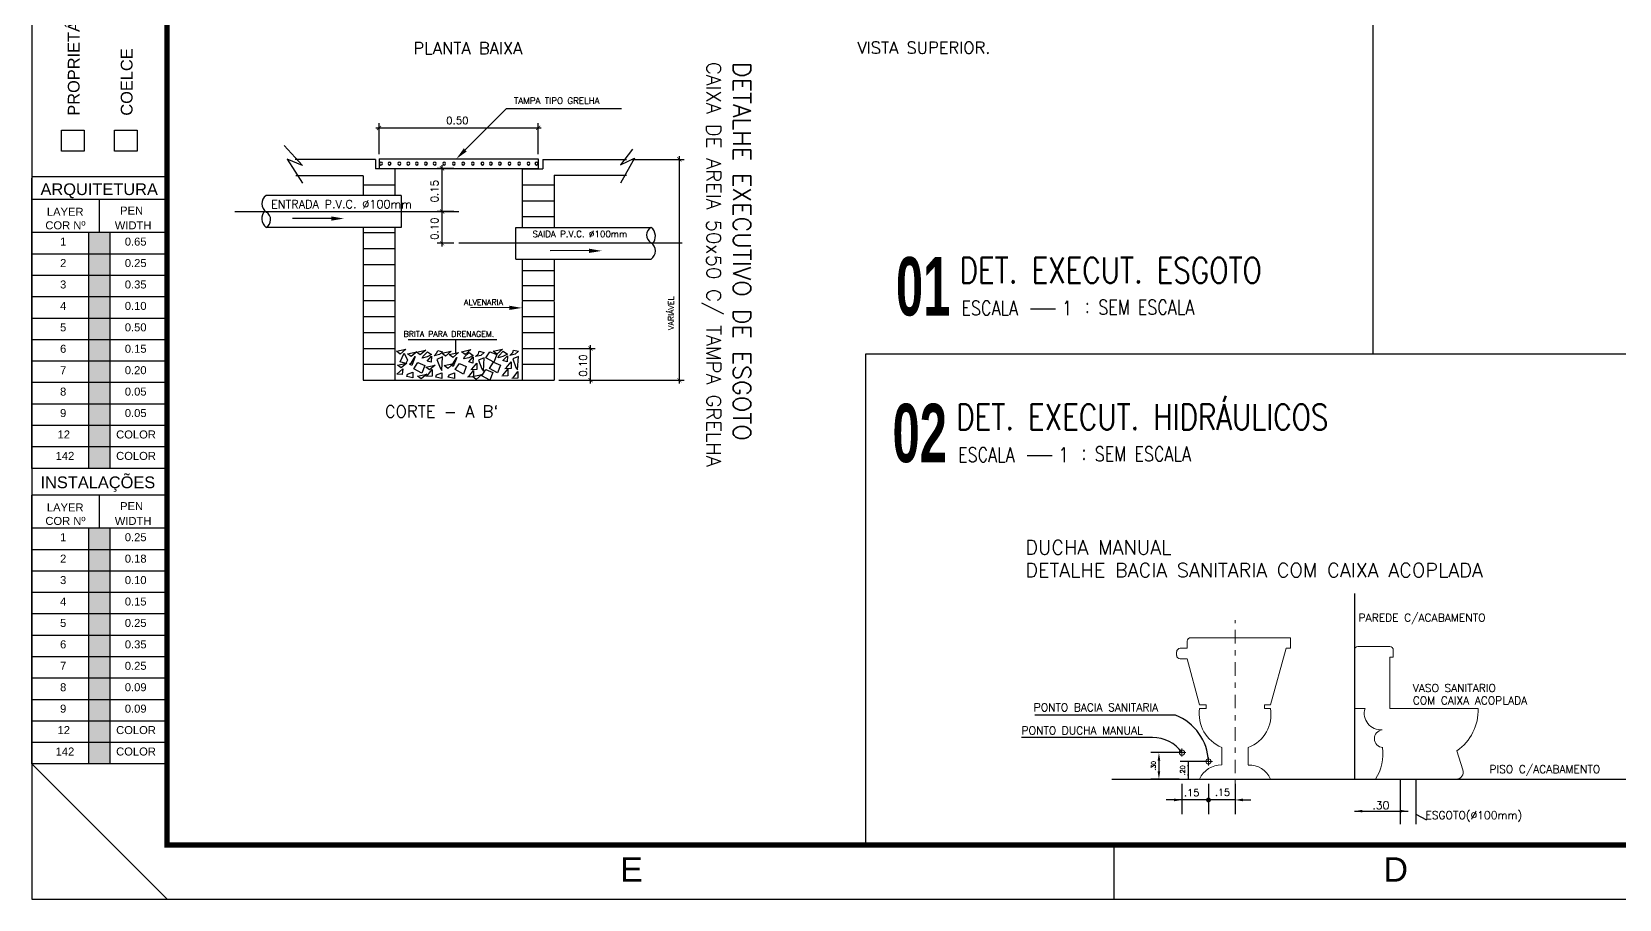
# Model space of a CAD drawing. Header units: millimetres. Extents: x 3923 to 4007, y 744 to 863.
# Drawn here: x 3923.03 to 3952.37, y 743.99 to 760.02 of the extents above; entities that cross this region are included whole.
import ezdxf
from ezdxf.enums import TextEntityAlignment as Align

# ---------------------------------------------------------------- set-up
doc = ezdxf.new("R2010")
doc.units = ezdxf.units.MM
doc.linetypes.add('CENTER2', pattern=[28.575, 19.05, -3.175, 3.175, -3.175])
doc.linetypes.add('DASHDOT2', pattern=[0.5, 0.25, -0.125, 0, -0.125])
for name, color, linetype in [('A-LAYOUT', 7, 'Continuous'), ('A-PEN-R', 1, 'Continuous'), ('CERC02', 3, 'Continuous'), ('DETALLHES_CAIXAS', 6, 'Continuous'), ('LAYER8', 9, 'Continuous'), ("PRANCHA - PROJETU'S", 7, 'Continuous'), ('TEXT', 2, 'Continuous'), ('TUBELPAREDE', 2, 'Continuous'), ('TUBULACAO', 2, 'Continuous'), ('TXT_1', 2, 'Continuous'), ('TXT_2', 6, 'Continuous')]:
    doc.layers.add(name, color=color, linetype=linetype)
doc.layers.add('BLOCOS HIDRAULICA', color=4, linetype='Continuous', lineweight=9)
doc.styles.add('ADITIVOCAD', font='ROMANS.shx')
doc.styles.add('ARIAL', font='arial.ttf', dxfattribs={"height": 2})
doc.styles.add('REG140', font='romans.shx', dxfattribs={"width": 0.8, "height": 0.35})
doc.styles.add('REG80', font='romans.shx', dxfattribs={"width": 0.8, "height": 0.2})
doc.styles.add('ROMANS', font='romans__.ttf', dxfattribs={"height": 0.1})
doc.styles.add('SANSSERIF2', font='sanssb__.ttf', dxfattribs={"width": 0.8})

# ---------------------------------------------------------------- blocks, each defined once
blk = doc.blocks.new('ADFSGASDFG')
at = {"layer": "PRANCHA - PROJETU'S"}
h = blk.add_hatch(color=1, dxfattribs=at)
h.set_gradient(color1=(255, 0, 0), color2=(255, 0, 0), tint=1)
h.paths.add_polyline_path([(278.03, 60.265), (277.634, 60.265), (277.634, 59.869), (278.03, 59.869)])
h = blk.add_hatch(color=1, dxfattribs=at)
h.set_gradient(color1=(255, 255, 0), color2=(255, 255, 0), tint=1)
h.paths.add_polyline_path([(278.03, 59.473), (278.03, 59.869), (277.634, 59.869), (277.634, 59.473)])
h = blk.add_hatch(color=1, dxfattribs=at)
h.set_gradient(color1=(0, 255, 0), color2=(0, 255, 0), tint=1)
h.paths.add_polyline_path([(278.03, 59.473), (277.634, 59.473), (277.634, 59.077), (278.03, 59.077)])
h = blk.add_hatch(color=1, dxfattribs=at)
h.set_gradient(color1=(0, 255, 255), color2=(0, 255, 255), tint=1)
h.paths.add_polyline_path([(278.03, 59.077), (277.634, 59.077), (277.634, 58.681), (278.03, 58.681)])
h = blk.add_hatch(color=1, dxfattribs=at)
h.set_gradient(color1=(0, 0, 255), color2=(0, 0, 255), tint=1)
h.paths.add_polyline_path([(278.03, 58.681), (277.634, 58.681), (277.634, 58.285), (278.03, 58.285)])
h = blk.add_hatch(color=1, dxfattribs=at)
h.set_gradient(color1=(255, 0, 255), color2=(255, 0, 255), tint=1)
h.paths.add_polyline_path([(278.03, 58.285), (277.634, 58.285), (277.634, 57.889), (278.03, 57.889)])
h = blk.add_hatch(color=1, dxfattribs=at)
h.set_gradient(color1=(255, 255, 255), tint=1)
h.paths.add_polyline_path([(278.03, 57.889), (277.634, 57.889), (277.634, 57.493), (278.03, 57.493)])
h = blk.add_hatch(color=1, dxfattribs=at)
h.set_gradient(color1=(128, 128, 128), color2=(128, 128, 128), tint=1)
h.paths.add_polyline_path([(278.03, 57.493), (277.634, 57.493), (277.634, 57.097), (278.03, 57.097)])
h = blk.add_hatch(color=1, dxfattribs=at)
h.set_gradient(color1=(192, 192, 192), color2=(192, 192, 192), tint=1)
h.paths.add_polyline_path([(278.03, 57.097), (277.634, 57.097), (277.634, 56.701), (278.03, 56.701)])
h = blk.add_hatch(color=1, dxfattribs=at)
h.set_gradient(color1=(204, 0, 0), color2=(204, 0, 0), tint=1)
h.paths.add_polyline_path([(278.03, 56.305), (278.03, 56.701), (277.634, 56.701), (277.634, 56.305)])
h = blk.add_hatch(color=1, dxfattribs=at)
h.set_gradient(color1=(0, 153, 204), color2=(0, 153, 204), tint=1)
h.paths.add_polyline_path([(278.03, 56.305), (277.634, 56.305), (277.634, 55.909), (278.03, 55.909)])
h = blk.add_hatch(color=1, dxfattribs=at)
h.set_gradient(color1=(255, 0, 0), color2=(255, 0, 0), tint=1)
h.paths.add_polyline_path([(278.03, 54.802), (277.634, 54.802), (277.634, 54.406), (278.03, 54.406)])
h = blk.add_hatch(color=1, dxfattribs=at)
h.set_gradient(color1=(255, 255, 0), color2=(255, 255, 0), tint=1)
h.paths.add_polyline_path([(278.03, 54.01), (278.03, 54.406), (277.634, 54.406), (277.634, 54.01)])
h = blk.add_hatch(color=1, dxfattribs=at)
h.set_gradient(color1=(0, 255, 0), color2=(0, 255, 0), tint=1)
h.paths.add_polyline_path([(278.03, 54.01), (277.634, 54.01), (277.634, 53.614), (278.03, 53.614)])
h = blk.add_hatch(color=1, dxfattribs=at)
h.set_gradient(color1=(0, 255, 255), color2=(0, 255, 255), tint=1)
h.paths.add_polyline_path([(278.03, 53.614), (277.634, 53.614), (277.634, 53.218), (278.03, 53.218)])
h = blk.add_hatch(color=1, dxfattribs=at)
h.set_gradient(color1=(0, 0, 255), color2=(0, 0, 255), tint=1)
h.paths.add_polyline_path([(278.03, 53.218), (277.634, 53.218), (277.634, 52.822), (278.03, 52.822)])
h = blk.add_hatch(color=1, dxfattribs=at)
h.set_gradient(color1=(255, 0, 255), color2=(255, 0, 255), tint=1)
h.paths.add_polyline_path([(278.03, 52.822), (277.634, 52.822), (277.634, 52.426), (278.03, 52.426)])
h = blk.add_hatch(color=1, dxfattribs=at)
h.set_gradient(color1=(255, 255, 255), tint=1)
h.paths.add_polyline_path([(278.03, 52.426), (277.634, 52.426), (277.634, 52.03), (278.03, 52.03)])
h = blk.add_hatch(color=1, dxfattribs=at)
h.set_gradient(color1=(128, 128, 128), color2=(128, 128, 128), tint=1)
h.paths.add_polyline_path([(278.03, 52.03), (277.634, 52.03), (277.634, 51.634), (278.03, 51.634)])
h = blk.add_hatch(color=1, dxfattribs=at)
h.set_gradient(color1=(192, 192, 192), color2=(192, 192, 192), tint=1)
h.paths.add_polyline_path([(278.03, 51.634), (277.634, 51.634), (277.634, 51.238), (278.03, 51.238)])
h = blk.add_hatch(color=1, dxfattribs=at)
h.set_gradient(color1=(204, 0, 0), color2=(204, 0, 0), tint=1)
h.paths.add_polyline_path([(278.03, 50.842), (278.03, 51.238), (277.634, 51.238), (277.634, 50.842)])
h = blk.add_hatch(color=1, dxfattribs=at)
h.set_gradient(color1=(0, 153, 204), color2=(0, 153, 204), tint=1)
h.paths.add_polyline_path([(278.03, 50.842), (277.634, 50.842), (277.634, 50.446), (278.03, 50.446)])
at = {"layer": "PRANCHA - PROJETU'S", "color": 1}
for p, q in [((276.578, 107.346), (276.578, 47.946)), ((279.078, 47.946), (276.578, 50.446)), ((296.578, 48.946), (296.578, 47.946)), ((276.578, 47.946), (360.678, 47.946))]:
    blk.add_line(p, q, dxfattribs=at)
at = {"layer": "PRANCHA - PROJETU'S"}
for p, q in [((279.086, 61.299), (276.578, 61.299)), ((276.578, 55.909), (276.578, 61.272)), ((279.086, 60.876), (276.578, 60.876)), ((279.086, 60.876), (276.578, 60.876)), ((277.832, 60.265), (277.832, 60.876)), ((279.086, 60.876), (279.086, 55.909)), ((279.086, 60.265), (276.578, 60.265)), ((277.634, 55.909), (277.634, 60.265)), ((278.03, 55.909), (278.03, 60.265)), ((279.086, 59.869), (276.578, 59.869)), ((279.086, 59.473), (276.578, 59.473)), ((279.086, 59.077), (276.578, 59.077)), ((279.086, 58.681), (276.578, 58.681)), ((279.086, 58.285), (276.578, 58.285)), ((279.086, 57.889), (276.578, 57.889)), ((279.086, 57.493), (276.578, 57.493)), ((279.086, 57.097), (276.578, 57.097)), ((279.086, 56.701), (276.578, 56.701)), ((279.086, 56.305), (276.578, 56.305)), ((279.086, 55.909), (276.578, 55.909)), ((279.086, 55.413), (276.578, 55.413)), ((276.578, 50.446), (276.578, 55.413)), ((277.832, 54.802), (277.832, 55.413)), ((279.086, 55.413), (279.086, 50.446)), ((279.086, 54.802), (276.578, 54.802)), ((277.634, 50.446), (277.634, 54.802)), ((278.03, 50.446), (278.03, 54.802)), ((279.086, 54.406), (276.578, 54.406)), ((279.086, 54.01), (276.578, 54.01)), ((279.086, 53.614), (276.578, 53.614)), ((279.086, 53.218), (276.578, 53.218)), ((279.086, 52.822), (276.578, 52.822)), ((279.086, 52.426), (276.578, 52.426)), ((279.086, 52.03), (276.578, 52.03)), ((279.086, 51.634), (276.578, 51.634)), ((279.086, 51.238), (276.578, 51.238)), ((279.086, 50.842), (276.578, 50.842)), ((279.086, 50.446), (276.578, 50.446))]:
    blk.add_line(p, q, dxfattribs=at)
at = {"layer": "PRANCHA - PROJETU'S", "color": 4, "const_width": 0.1}
blk.add_lwpolyline([(279.078, 106.346), (359.678, 106.346), (359.678, 48.946), (279.078, 48.946)], close=True, dxfattribs=at)
at = {"layer": "PRANCHA - PROJETU'S"}
for points in [[(277.13, 62.158), (277.548, 62.158), (277.548, 61.773), (277.13, 61.773)], [(278.109, 62.158), (278.526, 62.158), (278.526, 61.773), (278.109, 61.773)]]:
    blk.add_lwpolyline(points, close=True, dxfattribs=at)
at = {"layer": "PRANCHA - PROJETU'S", "color": 2, "style": 'ARIAL'}
for s, height, p in [('PROPRIETÁRIO', 0.21676, (277.245, 62.426)), ('COELCE', 0.2168, (278.224, 62.426))]:
    blk.add_text(s, height=height, rotation=90, dxfattribs=at).set_placement(p, align=Align.TOP_LEFT)
for s, p in [('ARQUITETURA', (276.74, 61.176)), ('INSTALAÇÕES', (276.74, 55.759))]:
    blk.add_text(s, height=0.21676, dxfattribs=at).set_placement(p, align=Align.TOP_LEFT)
at = {"layer": "PRANCHA - PROJETU'S", "style": 'ARIAL'}
for s, height, p in [('PEN', 0.1479, (278.211, 60.747)), ('COR Nº', 0.1479, (276.83, 60.474)), ('LAYER', 0.1479, (276.858, 60.724)), ('WIDTH', 0.1479, (278.113, 60.474)), ('1', 0.148, (277.102, 60.173)), ('0.65', 0.1479, (278.298, 60.173)), ('2', 0.148, (277.102, 59.777)), ('0.25', 0.1479, (278.298, 59.777)), ('3', 0.148, (277.102, 59.381)), ('0.35', 0.1479, (278.298, 59.381)), ('4', 0.148, (277.102, 58.985)), ('0.10', 0.1479, (278.298, 58.985)), ('5', 0.148, (277.102, 58.589)), ('0.50', 0.1479, (278.298, 58.589)), ('6', 0.148, (277.102, 58.193)), ('0.15', 0.1479, (278.298, 58.193)), ('7', 0.148, (277.102, 57.797)), ('0.20', 0.1479, (278.298, 57.797)), ('8', 0.148, (277.102, 57.401)), ('0.05', 0.1479, (278.298, 57.401)), ('9', 0.148, (277.102, 57.005)), ('0.05', 0.1479, (278.298, 57.005)), ('12', 0.1479, (277.055, 56.609)), ('COLOR', 0.1479, (278.138, 56.609)), ('142', 0.1479, (277.02, 56.213)), ('COLOR', 0.1479, (278.138, 56.213)), ('LAYER', 0.1479, (276.858, 55.261)), ('PEN', 0.1479, (278.211, 55.284)), ('COR Nº', 0.1479, (276.83, 55.011)), ('WIDTH', 0.1479, (278.113, 55.011)), ('1', 0.148, (277.102, 54.71)), ('0.25', 0.1479, (278.298, 54.71)), ('2', 0.148, (277.102, 54.314)), ('0.18', 0.1479, (278.298, 54.314)), ('3', 0.148, (277.102, 53.918)), ('0.10', 0.1479, (278.298, 53.918)), ('4', 0.148, (277.102, 53.522)), ('0.15', 0.1479, (278.298, 53.522)), ('5', 0.148, (277.102, 53.126)), ('0.25', 0.1479, (278.298, 53.126)), ('6', 0.148, (277.102, 52.73)), ('0.35', 0.1479, (278.298, 52.73)), ('7', 0.148, (277.102, 52.334)), ('0.25', 0.1479, (278.298, 52.334)), ('8', 0.148, (277.102, 51.938)), ('0.09', 0.1479, (278.298, 51.938)), ('9', 0.148, (277.102, 51.542)), ('0.09', 0.1479, (278.298, 51.542)), ('12', 0.1479, (277.055, 51.146)), ('COLOR', 0.1479, (278.138, 51.146)), ('142', 0.1479, (277.02, 50.75)), ('COLOR', 0.1479, (278.138, 50.75))]:
    blk.add_text(s, height=height, dxfattribs=at).set_placement(p, align=Align.TOP_LEFT)
at = {"layer": "PRANCHA - PROJETU'S", "color": 50, "linetype": 'Continuous', "style": 'ARIAL'}
for s, p in [('E', (287.661, 48.496)), ('D', (301.788, 48.496))]:
    blk.add_text(s, height=0.45, dxfattribs=at).set_placement(p, align=Align.MIDDLE)
blk = doc.blocks.new('CRBODADOSÇ')
at = {"layer": "PRANCHA - PROJETU'S", "color": 3}
blk.add_line((164.825, 196.917), (165.288, 196.917), dxfattribs=at)
at = {"layer": "PRANCHA - PROJETU'S", "color": 3, "style": 'REG80', "width": 0.8}
for s, p in [('ESCALA', (163.548, 196.799)), ('1', (165.407, 196.799)), (':', (165.829, 196.842))]:
    blk.add_text(s, height=0.27, dxfattribs=at).set_placement(p)
at = {"layer": "PRANCHA - PROJETU'S", "color": 2, "style": 'REG140', "width": 0.8}
for tag, p in [('PROJETO', (163.521, 198.067)), ('DESENHO', (163.516, 197.395))]:
    blk.add_attdef(tag, p, '', height=0.472, dxfattribs=at)
at = {"layer": "PRANCHA - PROJETU'S", "style": 'SANSSERIF2', "width": 0.6}
blk.add_attdef('00', text='', height=1.08, dxfattribs=at).set_placement((162.84, 196.795), align=Align.CENTER)
at = {"layer": "PRANCHA - PROJETU'S", "color": 3, "style": 'REG80', "width": 0.8}
blk.add_attdef('ESCALA', (166.075, 196.813), '', height=0.27, dxfattribs=at)

msp = doc.modelspace()

# ---------------------------------------------------------------- linework, layer by layer
at = {"color": 8}
for p, q in [((3944.17, 747.385), (3941.569, 747.385)), ((3943.745, 746.973), (3941.324, 746.973)), ((3944.4, 746.205), (3944.4, 746.205))]:
    msp.add_line(p, q, dxfattribs=at)
at = {"color": 8, "linetype": 'ByBlock'}
for p, q in [((3944.238, 746.695), (3943.715, 746.695)), ((3943.862, 746.548), (3943.862, 746.352)), ((3944.401, 746.532), (3944.401, 746.205)), ((3944.287, 746.118), (3944.287, 745.56)), ((3944.777, 746.118), (3944.777, 745.56)), ((3944.777, 746.118), (3944.777, 745.56)), ((3945.268, 746.118), (3945.268, 745.56)), ((3945.268, 745.821), (3943.997, 745.821)), ((3945.413, 745.821), (3945.558, 745.821))]:
    msp.add_line(p, q, dxfattribs=at)
at = {"linetype": 'ByBlock'}
for p, q in [((3944.777, 746.532), (3944.254, 746.532)), ((3944.238, 746.205), (3943.715, 746.205))]:
    msp.add_line(p, q, dxfattribs=at)
at = {"color": 8}
for centre, radius, start, end in [((3943.826, 746.497), 0.952, 2.1023, 68.8424), ((3943.761, 746.336), 0.637, 34.3393, 91.4406)]:
    msp.add_arc(centre, radius, start, end, dxfattribs=at)
at = {"color": 8, "linetype": 'ByBlock'}
for points in [[(3943.837, 746.548), (3943.886, 746.548), (3943.862, 746.695)], [(3944.385, 746.44), (3944.416, 746.44), (3944.401, 746.532)], [(3943.837, 746.352), (3943.886, 746.352), (3943.862, 746.205)], [(3944.385, 746.297), (3944.416, 746.297), (3944.401, 746.205)], [(3944.142, 745.846), (3944.142, 745.797), (3944.287, 745.821)], [(3945.413, 745.846), (3945.413, 745.797), (3945.268, 745.821)]]:
    msp.add_solid(points, dxfattribs=at)
at = {"layer": 'A-LAYOUT'}
for p, q in [((3931.041, 757.833), (3931.806, 758.597)), ((3931.806, 758.597), (3933.93, 758.597)), ((3927.696, 757.916), (3928.036, 757.543)), ((3927.747, 757.662), (3928.036, 757.221)), ((3928.036, 757.543), (3927.747, 757.662)), ((3929.448, 757.669), (3932.389, 757.669)), ((3929.448, 757.669), (3929.448, 757.493)), ((3932.389, 757.669), (3932.389, 757.493)), ((3934.134, 757.848), (3933.913, 757.56)), ((3934.168, 757.679), (3933.913, 757.221)), ((3933.913, 757.56), (3934.168, 757.679)), ((3929.448, 757.493), (3932.389, 757.493)), ((3929.859, 756.991), (3927.362, 756.991)), ((3929.859, 756.991), (3929.859, 756.402)), ((3929.859, 756.402), (3927.362, 756.402)), ((3928.567, 756.565), (3927.846, 756.566)), ((3931.977, 756.402), (3934.475, 756.402)), ((3931.977, 755.814), (3931.977, 756.402)), ((3931.977, 755.814), (3934.475, 755.814)), ((3933.331, 755.973), (3932.611, 755.971)), ((3931.856, 754.919), (3931.136, 754.917)), ((3929.772, 754.113), (3929.945, 754.15)), ((3929.84, 754.06), (3929.772, 754.113)), ((3929.945, 754.15), (3929.84, 754.06)), ((3929.84, 753.917), (3929.915, 754.075)), ((3929.915, 754.075), (3929.975, 753.947)), ((3929.975, 754.068), (3930.148, 754.105)), ((3930.043, 754.015), (3929.975, 754.068)), ((3929.987, 754.332), (3931.627, 754.332)), ((3930.148, 754.105), (3930.043, 754.015)), ((3930.141, 754.098), (3930.314, 754.135)), ((3930.209, 754.045), (3930.141, 754.098)), ((3930.314, 754.135), (3930.209, 754.045)), ((3930.261, 754.022), (3930.344, 754.105)), ((3930.42, 754.053), (3930.337, 754.007)), ((3930.344, 754.105), (3930.42, 754.053)), ((3930.465, 754.03), (3930.517, 754.083)), ((3930.563, 754.053), (3930.465, 754.03)), ((3930.517, 754.083), (3930.533, 754.128)), ((3930.533, 754.128), (3930.623, 754.105)), ((3930.623, 754.105), (3930.563, 754.053)), ((3930.608, 754.075), (3930.781, 754.113)), ((3930.676, 754.022), (3930.608, 754.075)), ((3930.781, 754.113), (3930.676, 754.022)), ((3930.743, 754.053), (3930.917, 754.09)), ((3930.811, 754), (3930.743, 754.053)), ((3930.917, 754.09), (3930.811, 754)), ((3930.86, 754.332), (3930.86, 754.084)), ((3930.969, 754.105), (3931.143, 754.143)), ((3931.037, 754.053), (3930.969, 754.105)), ((3931.03, 754.007), (3931.112, 754.09)), ((3931.143, 754.143), (3931.037, 754.053)), ((3931.112, 754.09), (3931.188, 754.037)), ((3931.233, 754.015), (3931.286, 754.068)), ((3931.286, 754.068), (3931.301, 754.113)), ((3931.301, 754.113), (3931.391, 754.09)), ((3931.391, 754.09), (3931.331, 754.037)), ((3931.421, 753.992), (3931.496, 754.105)), ((3931.496, 754.105), (3931.625, 754.053)), ((3931.557, 754.113), (3931.73, 754.15)), ((3931.625, 754.06), (3931.557, 754.113)), ((3931.625, 754.053), (3931.572, 753.91)), ((3931.73, 754.15), (3931.625, 754.06)), ((3931.662, 754.03), (3931.745, 754.113)), ((3931.82, 754.06), (3931.737, 754.015)), ((3931.745, 754.113), (3931.82, 754.06)), ((3931.865, 754.037), (3931.918, 754.09)), ((3931.963, 754.06), (3931.865, 754.037)), ((3931.918, 754.09), (3931.933, 754.135)), ((3931.933, 754.135), (3932.024, 754.113)), ((3932.024, 754.113), (3931.963, 754.06)), ((3929.779, 753.691), (3929.885, 753.789)), ((3929.787, 753.857), (3929.96, 753.894)), ((3929.855, 753.804), (3929.787, 753.857)), ((3929.945, 753.887), (3929.84, 753.917)), ((3929.96, 753.894), (3929.855, 753.804)), ((3929.885, 753.789), (3929.877, 753.684)), ((3929.975, 753.947), (3929.945, 753.887)), ((3930.013, 753.872), (3930.043, 753.894)), ((3930.051, 753.849), (3930.013, 753.872)), ((3930.043, 753.894), (3930.118, 754.015)), ((3930.118, 754.015), (3930.051, 753.849)), ((3930.088, 753.789), (3930.164, 753.902)), ((3930.239, 753.706), (3930.088, 753.789)), ((3930.164, 753.902), (3930.292, 753.849)), ((3930.292, 753.849), (3930.239, 753.706)), ((3930.246, 753.985), (3930.261, 754.022)), ((3930.337, 754.007), (3930.246, 753.985)), ((3930.314, 753.819), (3930.487, 753.857)), ((3930.382, 753.767), (3930.314, 753.819)), ((3930.337, 753.932), (3930.42, 754.022)), ((3930.412, 753.91), (3930.337, 753.932)), ((3930.337, 753.661), (3930.427, 753.774)), ((3930.487, 753.857), (3930.382, 753.767)), ((3930.42, 754.022), (3930.412, 753.91)), ((3930.427, 753.774), (3930.427, 753.654)), ((3930.623, 754.007), (3930.517, 753.962)), ((3930.517, 753.962), (3930.578, 753.804)), ((3930.578, 753.804), (3930.608, 753.759)), ((3930.608, 753.759), (3930.623, 754.007)), ((3930.653, 753.849), (3930.826, 753.887)), ((3930.721, 753.797), (3930.653, 753.849)), ((3930.826, 753.887), (3930.721, 753.797)), ((3930.781, 753.857), (3930.811, 753.879)), ((3930.819, 753.834), (3930.781, 753.857)), ((3930.811, 753.879), (3930.886, 754)), ((3930.886, 754), (3930.819, 753.834)), ((3930.856, 753.774), (3930.932, 753.887)), ((3931.007, 753.691), (3930.856, 753.774)), ((3930.932, 753.887), (3931.06, 753.834)), ((3931.06, 753.834), (3931.007, 753.691)), ((3931.015, 753.97), (3931.03, 754.007)), ((3931.105, 753.992), (3931.015, 753.97)), ((3931.188, 754.037), (3931.105, 753.992)), ((3931.105, 753.917), (3931.188, 754.007)), ((3931.18, 753.894), (3931.105, 753.917)), ((3931.105, 753.646), (3931.195, 753.759)), ((3931.255, 753.774), (3931.143, 753.767)), ((3931.165, 753.782), (3931.255, 753.894)), ((3931.188, 754.007), (3931.18, 753.894)), ((3931.195, 753.759), (3931.195, 753.639)), ((3931.331, 754.037), (3931.233, 754.015)), ((3931.255, 753.894), (3931.255, 753.774)), ((3931.391, 753.992), (3931.286, 753.947)), ((3931.286, 753.947), (3931.346, 753.789)), ((3931.346, 753.789), (3931.376, 753.744)), ((3931.346, 753.661), (3931.421, 753.774)), ((3931.376, 753.744), (3931.391, 753.992)), ((3931.572, 753.91), (3931.421, 753.992)), ((3931.421, 753.774), (3931.549, 753.721)), ((3931.489, 753.797), (3931.564, 753.91)), ((3931.64, 753.714), (3931.489, 753.797)), ((3931.564, 753.91), (3931.692, 753.857)), ((3931.692, 753.857), (3931.64, 753.714)), ((3931.647, 753.992), (3931.662, 754.03)), ((3931.737, 754.015), (3931.647, 753.992)), ((3931.737, 753.94), (3931.82, 754.03)), ((3931.813, 753.917), (3931.737, 753.94)), ((3931.737, 753.669), (3931.828, 753.782)), ((3931.888, 753.797), (3931.775, 753.789)), ((3931.798, 753.804), (3931.888, 753.917)), ((3931.82, 754.03), (3931.813, 753.917)), ((3931.828, 753.782), (3931.828, 753.661)), ((3931.888, 753.917), (3931.888, 753.797)), ((3932.024, 754.015), (3931.918, 753.97)), ((3931.918, 753.97), (3931.978, 753.812)), ((3931.978, 753.812), (3932.009, 753.767)), ((3932.009, 753.767), (3932.024, 754.015)), ((3929.742, 753.577), (3932.094, 753.577)), ((3929.877, 753.684), (3929.779, 753.691)), ((3929.96, 753.646), (3929.975, 753.691)), ((3930.073, 753.624), (3929.96, 753.646)), ((3929.975, 753.691), (3930.073, 753.729)), ((3930.073, 753.729), (3930.073, 753.624)), ((3930.156, 753.654), (3930.329, 753.691)), ((3930.224, 753.601), (3930.156, 753.654)), ((3930.329, 753.691), (3930.224, 753.601)), ((3930.427, 753.654), (3930.314, 753.646)), ((3930.495, 753.631), (3930.51, 753.676)), ((3930.608, 753.608), (3930.495, 753.631)), ((3930.51, 753.676), (3930.608, 753.714)), ((3930.608, 753.714), (3930.608, 753.608)), ((3930.728, 753.631), (3930.743, 753.676)), ((3930.841, 753.608), (3930.728, 753.631)), ((3930.743, 753.676), (3930.841, 753.714)), ((3930.841, 753.714), (3930.841, 753.608)), ((3931.195, 753.639), (3931.082, 753.631)), ((3931.173, 753.646), (3931.346, 753.684)), ((3931.24, 753.593), (3931.173, 753.646)), ((3931.346, 753.684), (3931.24, 753.593)), ((3931.496, 753.578), (3931.346, 753.661)), ((3931.549, 753.721), (3931.496, 753.578)), ((3931.828, 753.661), (3931.715, 753.654)), ((3932.016, 753.616), (3931.903, 753.608)), ((3931.926, 753.624), (3932.016, 753.736)), ((3932.016, 753.736), (3932.016, 753.616))]:
    msp.add_line(p, q, dxfattribs=at)
at = {"layer": 'A-LAYOUT', "linetype": 'ByBlock'}
for p, q in [((3929.389, 758.24), (3932.447, 758.24)), ((3929.448, 757.757), (3929.448, 758.328)), ((3932.389, 757.757), (3932.389, 758.328)), ((3934.108, 757.659), (3935.087, 757.659)), ((3934.998, 753.519), (3934.998, 757.717)), ((3930.83, 757.493), (3930.524, 757.493)), ((3930.613, 756.638), (3930.613, 757.551)), ((3930.833, 756.697), (3930.524, 756.697)), ((3930.833, 756.697), (3930.524, 756.697)), ((3930.613, 756.05), (3930.613, 756.755)), ((3930.833, 756.108), (3930.524, 756.108)), ((3932.771, 754.166), (3933.444, 754.166)), ((3933.355, 753.519), (3933.355, 754.224)), ((3932.771, 753.577), (3935.087, 753.577)), ((3932.771, 753.577), (3933.444, 753.577))]:
    msp.add_line(p, q, dxfattribs=at)
at = {"layer": 'A-LAYOUT', "linetype": 'CENTER2'}
for p, q in [((3926.783, 756.697), (3930.922, 756.697)), ((3935.053, 756.108), (3930.922, 756.108))]:
    msp.add_line(p, q, dxfattribs=at)
at = {"layer": 'A-LAYOUT', "linetype": 'ByBlock', "const_width": 0.0115}
for points in [[(3929.486, 758.278), (3929.409, 758.202)], [(3932.35, 758.202), (3932.427, 758.278)], [(3935.037, 757.62), (3934.96, 757.697)], [(3930.651, 757.454), (3930.574, 757.531)], [(3930.574, 756.735), (3930.651, 756.658)], [(3930.651, 756.658), (3930.574, 756.735)], [(3930.574, 756.147), (3930.651, 756.07)], [(3933.394, 754.127), (3933.317, 754.204)], [(3933.317, 753.616), (3933.394, 753.539)], [(3934.96, 753.616), (3935.037, 753.539)]]:
    msp.add_lwpolyline(points, dxfattribs=at)
at = {"layer": 'A-LAYOUT'}
for centre, radius, start, end in [((3929.484, 757.581), 0.0265, 0, 180), ((3929.484, 757.581), 0.0265, 180, 0), ((3929.643, 757.581), 0.0265, 0, 180), ((3929.643, 757.581), 0.0265, 180, 0), ((3929.823, 757.581), 0.0265, 0, 180), ((3929.823, 757.581), 0.0265, 180, 0), ((3929.989, 757.581), 0.0265, 0, 180), ((3929.989, 757.581), 0.0265, 180, 0), ((3930.146, 757.581), 0.0265, 0, 180), ((3930.146, 757.581), 0.0265, 180, 0), ((3930.314, 757.581), 0.0265, 0, 180), ((3930.314, 757.581), 0.0265, 180, 0), ((3930.476, 757.581), 0.0265, 0, 180), ((3930.476, 757.581), 0.0265, 180, 0), ((3930.652, 757.581), 0.0265, 0, 180), ((3930.652, 757.581), 0.0265, 180, 0), ((3930.829, 757.581), 0.0265, 0, 180), ((3930.829, 757.581), 0.0265, 180, 0), ((3931.005, 757.581), 0.0265, 0, 180), ((3931.005, 757.581), 0.0265, 180, 0), ((3931.182, 757.581), 0.0265, 0, 180), ((3931.182, 757.581), 0.0265, 180, 0), ((3931.358, 757.581), 0.0265, 0, 180), ((3931.358, 757.581), 0.0265, 180, 0), ((3931.516, 757.581), 0.0265, 0, 180), ((3931.516, 757.581), 0.0265, 180, 0), ((3931.682, 757.581), 0.0265, 0, 180), ((3931.682, 757.581), 0.0265, 180, 0), ((3931.86, 757.581), 0.0265, 0, 180), ((3931.86, 757.581), 0.0265, 180, 0), ((3932.038, 757.581), 0.0265, 0, 180), ((3932.038, 757.581), 0.0265, 180, 0), ((3932.209, 757.581), 0.0265, 0, 180), ((3932.209, 757.581), 0.0265, 180, 0), ((3932.356, 757.581), 0.0265, 0, 180), ((3932.356, 757.581), 0.0265, 180, 0), ((3927.463, 756.84), 0.182, 123.7472, 237.834), ((3927.491, 756.567), 0.209, 137.2811, 231.8539), ((3927.278, 756.545), 0.166, 300.4664, 57.834), ((3934.559, 756.259), 0.166, 120.4664, 237.834), ((3934.346, 756.238), 0.209, 317.2811, 51.8539), ((3934.374, 755.965), 0.182, 303.7472, 57.834)]:
    msp.add_arc(centre, radius, start, end, dxfattribs=at)
for points in [[(3931.069, 757.805), (3931.014, 757.861), (3930.875, 757.667)], [(3928.567, 756.604), (3928.567, 756.526), (3928.802, 756.565)], [(3933.331, 756.008), (3933.331, 755.93), (3933.566, 755.968)], [(3931.856, 754.954), (3931.856, 754.876), (3932.091, 754.914)]]:
    msp.add_solid(points, dxfattribs=at)
at = {"layer": 'A-PEN-R'}
for p, q in [((3947.816, 802.711), (3947.816, 754.064)), ((3938.444, 744.986), (3938.444, 754.064)), ((3938.444, 754.064), (3988.629, 754.064))]:
    msp.add_line(p, q, dxfattribs=at)
at = {"layer": 'BLOCOS HIDRAULICA', "linetype": 'DASHDOT2'}
msp.add_line((3945.268, 745.715), (3945.268, 749.146), dxfattribs=at)
at = {"layer": 'BLOCOS HIDRAULICA'}
for p, q in [((3944.451, 748.819), (3946.291, 748.819)), ((3946.291, 748.819), (3946.291, 748.623)), ((3944.189, 748.492), (3944.189, 748.558)), ((3944.255, 748.623), (3944.385, 748.623)), ((3944.385, 748.623), (3944.385, 748.754)), ((3946.215, 748.623), (3945.921, 747.577)), ((3946.291, 748.623), (3946.215, 748.623)), ((3947.54, 748.656), (3948.128, 748.656)), ((3948.193, 748.59), (3948.193, 748.46)), ((3944.385, 748.427), (3944.255, 748.427)), ((3944.614, 747.577), (3944.385, 748.427)), ((3948.193, 748.46), (3948.128, 748.46)), ((3948.128, 748.46), (3948.128, 747.512)), ((3944.736, 747.577), (3944.614, 747.577)), ((3944.614, 747.512), (3944.736, 747.512)), ((3944.736, 747.512), (3944.736, 747.577)), ((3945.921, 747.577), (3945.812, 747.577)), ((3945.812, 747.512), (3945.921, 747.512)), ((3947.67, 747.512), (3947.474, 747.512)), ((3948.128, 747.512), (3949.761, 747.512)), ((3945.023, 746.467), (3945.023, 746.793)), ((3945.513, 746.793), (3945.513, 746.467)), ((3949.369, 746.728), (3949.479, 746.375)), ((3944.213, 746.695), (3944.362, 746.695)), ((3944.703, 746.532), (3944.852, 746.532)), ((3949.355, 746.205), (3947.866, 746.205))]:
    msp.add_line(p, q, dxfattribs=at)
at = {"layer": 'BLOCOS HIDRAULICA', "color": 8}
for p, q in [((3947.474, 747.512), (3947.474, 748.59)), ((3945.812, 747.577), (3945.812, 747.512)), ((3945.921, 746.205), (3944.614, 746.205))]:
    msp.add_line(p, q, dxfattribs=at)
at = {"layer": 'BLOCOS HIDRAULICA', "linetype": 'Continuous'}
for p, q in [((3944.287, 746.621), (3944.287, 746.769)), ((3944.777, 746.458), (3944.777, 746.606))]:
    msp.add_line(p, q, dxfattribs=at)
at = {"layer": 'BLOCOS HIDRAULICA'}
for centre in [(3944.287, 746.695), (3944.777, 746.532)]:
    msp.add_circle(centre, 0.0481, dxfattribs=at)
for centre, radius, start, end in [((3944.451, 748.754), 0.0653, 90, 180), ((3944.255, 748.558), 0.0653, 90, 180), ((3944.255, 748.492), 0.0653, 180, 270), ((3947.54, 748.59), 0.0653, 90, 180), ((3948.128, 748.59), 0.0653, 0, 90), ((3945.27, 747.409), 0.664, 171.092, 248.1169), ((3945.293, 747.393), 0.639, 290.0734, 10.7177), ((3947.961, 747.422), 0.304, 162.8316, 275.0708), ((3948.844, 747.481), 0.918, 304.9042, 1.9657), ((3948.01, 746.954), 0.166, 97.4898, 265.6395), ((3947.102, 746.683), 0.901, 328.009, 6.7373), ((3945.009, 746.038), 0.429, 88.2287, 157.0098), ((3945.535, 746.052), 0.415, 21.6607, 93.1009), ((3949.355, 746.336), 0.131, 270, 17.354)]:
    msp.add_arc(centre, radius, start, end, dxfattribs=at)
at = {"layer": 'DETALLHES_CAIXAS'}
for p, q in [((3929.384, 757.659), (3927.898, 757.659)), ((3929.384, 757.659), (3929.384, 757.483)), ((3932.477, 757.659), (3934.02, 757.659)), ((3932.477, 757.659), (3932.477, 757.483)), ((3929.154, 757.355), (3927.91, 757.355)), ((3929.154, 757.355), (3929.154, 756.991)), ((3929.742, 757.483), (3929.384, 757.483)), ((3929.742, 757.483), (3929.742, 756.991)), ((3932.094, 757.483), (3932.094, 756.402)), ((3932.094, 757.483), (3932.477, 757.483)), ((3932.683, 757.37), (3932.683, 756.402)), ((3932.683, 757.37), (3934.02, 757.37)), ((3929.154, 757.189), (3929.742, 757.189)), ((3932.094, 757.189), (3932.683, 757.189)), ((3932.094, 756.895), (3932.683, 756.895)), ((3929.154, 756.402), (3929.154, 755.048)), ((3929.742, 756.402), (3929.742, 755.048)), ((3932.094, 756.601), (3932.683, 756.601)), ((3929.154, 756.307), (3929.742, 756.307)), ((3929.154, 756.013), (3929.742, 756.013)), ((3932.094, 755.814), (3932.094, 755.048)), ((3932.683, 755.814), (3932.683, 755.048)), ((3929.154, 755.718), (3929.742, 755.718)), ((3932.094, 755.606), (3932.683, 755.606)), ((3929.154, 755.327), (3929.742, 755.327)), ((3932.094, 755.327), (3932.683, 755.327)), ((3929.154, 755.048), (3929.154, 753.577)), ((3929.154, 755.048), (3929.742, 755.048)), ((3929.742, 755.048), (3929.742, 753.577)), ((3932.094, 755.048), (3932.683, 755.048)), ((3932.094, 755.033), (3932.094, 753.577)), ((3932.683, 755.033), (3932.683, 753.577)), ((3929.154, 754.754), (3929.742, 754.754)), ((3932.094, 754.754), (3932.683, 754.754)), ((3929.154, 754.46), (3929.742, 754.46)), ((3932.094, 754.46), (3932.683, 754.46)), ((3929.154, 754.166), (3929.742, 754.166)), ((3932.094, 754.166), (3932.683, 754.166)), ((3929.154, 753.872), (3929.742, 753.872)), ((3932.094, 753.872), (3932.683, 753.872)), ((3929.154, 753.577), (3929.742, 753.577)), ((3932.094, 753.577), (3932.683, 753.577))]:
    msp.add_line(p, q, dxfattribs=at)
at = {"layer": 'LAYER8', "linetype": 'Continuous'}
for p, q in [((3948.325, 745.374), (3948.325, 746.205)), ((3948.616, 745.374), (3948.616, 746.205))]:
    msp.add_line(p, q, dxfattribs=at)
at = {"layer": 'LAYER8', "linetype": 'ByBlock'}
msp.add_line((3947.474, 745.614), (3948.471, 745.614), dxfattribs=at)
at = {"layer": 'LAYER8'}
msp.add_line((3948.814, 745.449), (3948.616, 745.552), dxfattribs=at)
at = {"layer": 'LAYER8', "color": 2}
msp.add_lwpolyline([(3950.748, 746.205), (3951.794, 746.205), (3956.943, 746.205), (3962.284, 746.205), (3966.72, 746.205), (3971.774, 746.205), (3976.511, 746.205)], dxfattribs=at)
at = {"layer": 'LAYER8', "linetype": 'ByBlock'}
for points in [[(3947.619, 745.638), (3947.619, 745.59), (3947.474, 745.614)], [(3948.325, 745.638), (3948.325, 745.59), (3948.471, 745.614)]]:
    msp.add_solid(points, dxfattribs=at)
at = {"layer": 'TUBELPAREDE'}
for p, q in [((3947.474, 749.639), (3947.474, 746.205)), ((3942.991, 746.205), (3947.474, 746.205)), ((3947.474, 746.205), (3950.748, 746.205))]:
    msp.add_line(p, q, dxfattribs=at)
at = {"layer": 'TUBULACAO', "color": 8, "const_width": 0.0454}
msp.add_lwpolyline([(3944.755, 745.821, 1), (3944.8, 745.821, 1)], format="xyb", close=True, dxfattribs=at)

# ---------------------------------------------------------------- block references
at = {"layer": "PRANCHA - PROJETU'S", "color": 1}
msp.add_blockref('ADFSGASDFG', (3646.451, 696.04), dxfattribs=at)
at = {"layer": "PRANCHA - PROJETU'S"}
for p, values in [((3776.664, 557.978), {'ESCALA': 'SEM ESCALA', 'DESENHO': 'DET. EXECUT. ESGOTO', '00': '01'}), ((3776.601, 555.267), {'ESCALA': 'SEM ESCALA', 'DESENHO': 'DET. EXECUT. HIDRÁULICOS', '00': '02'})]:
    msp.add_blockref('CRBODADOSÇ', p, dxfattribs=at).add_auto_attribs(values)

# ---------------------------------------------------------------- texts
at = {"color": 8, "linetype": 'ByBlock', "style": 'ROMANS'}
msp.add_text('.30', height=0.0817, rotation=90, dxfattribs=at).set_placement((3943.76, 746.452), align=Align.MIDDLE_CENTER)
msp.add_text('.20', height=0.0871, rotation=90, dxfattribs=at).set_placement((3944.299, 746.368), align=Align.MIDDLE)
for p in [(3944.467, 745.957), (3945.037, 745.96)]:
    msp.add_text('.15', height=0.1307, dxfattribs=at).set_placement(p, align=Align.MIDDLE_CENTER)
at = {"layer": 'A-LAYOUT', "style": 'ROMANS'}
for s, height, p in [('TAMPA TIPO GRELHA ', 0.11764, (3931.941, 758.742)), ('ENTRADA P.V.C. %%C100mm', 0.15293, (3927.452, 756.83)), ('SAIDA P.V.C. %%C100mm', 0.11764, (3932.285, 756.28)), ('ALVENARIA', 0.1059, (3931.018, 755.019)), ('BRITA PARA DRENAGEM.', 0.10587, (3929.902, 754.431))]:
    msp.add_text(s, height=height, dxfattribs=at).set_placement(p, align=Align.MIDDLE_LEFT)
msp.add_text('0.50', height=0.1376, dxfattribs=at).set_placement((3930.689, 758.309))
for s, height, p in [('0.15', 0.1376, (3930.544, 756.865)), ('0.10', 0.1376, (3930.544, 756.173)), ('VARIÁVEL', 0.1059, (3934.895, 754.506)), ('0.10', 0.1376, (3933.287, 753.642))]:
    msp.add_text(s, height=height, rotation=90, dxfattribs=at).set_placement(p)
at = {"layer": 'CERC02', "style": 'ROMANS'}
for s, p in [('PAREDE C/ACABAMENTO', (3947.551, 749.261)), ('VASO SANITARIO ', (3948.553, 747.961)), ('PONTO BACIA SANITARIA', (3941.546, 747.603)), ('COM CAIXA ACOPLADA', (3948.553, 747.731)), ('PONTO DUCHA MANUAL', (3941.323, 747.177)), ('PISO C/ACABAMENTO', (3949.969, 746.462)), ('ESGOTO(%%c100mm)', (3948.786, 745.612))]:
    msp.add_text(s, height=0.1452, dxfattribs=at).set_placement(p, align=Align.TOP_LEFT)
at = {"layer": 'LAYER8', "linetype": 'ByBlock', "style": 'ROMANS'}
msp.add_text('.30', height=0.1452, dxfattribs=at).set_placement((3947.965, 745.72), align=Align.MIDDLE)
at = {"layer": 'TEXT', "style": 'ROMANS'}
for s, p in [('DUCHA MANUAL', (3941.391, 750.619)), ('DETALHE BACIA SANITARIA COM CAIXA ACOPLADA', (3941.391, 750.198))]:
    msp.add_text(s, height=0.26136, dxfattribs=at).set_placement(p, align=Align.TOP_LEFT)
at = {"layer": 'TXT_1', "style": 'ADITIVOCAD'}
for s, p in [('PLANTA BAIXA', (3931.089, 759.712)), ('VISTA SUPERIOR.', (3939.518, 759.723)), ('CORTE - A B`', (3930.605, 752.999))]:
    msp.add_text(s, height=0.22057, dxfattribs=at).set_placement(p, align=Align.MIDDLE)
at = {"layer": 'TXT_2', "style": 'ADITIVOCAD'}
for s, height, p in [('CAIXA DE AREIA 50x50 C/ TAMPA GRELHA', 0.26468, (3935.503, 759.46)), ('DETALHE EXECUTIVO DE ESGOTO', 0.3235, (3935.995, 759.46))]:
    msp.add_text(s, height=height, rotation=270, dxfattribs=at).set_placement(p)

doc.saveas('drawing.dxf')
